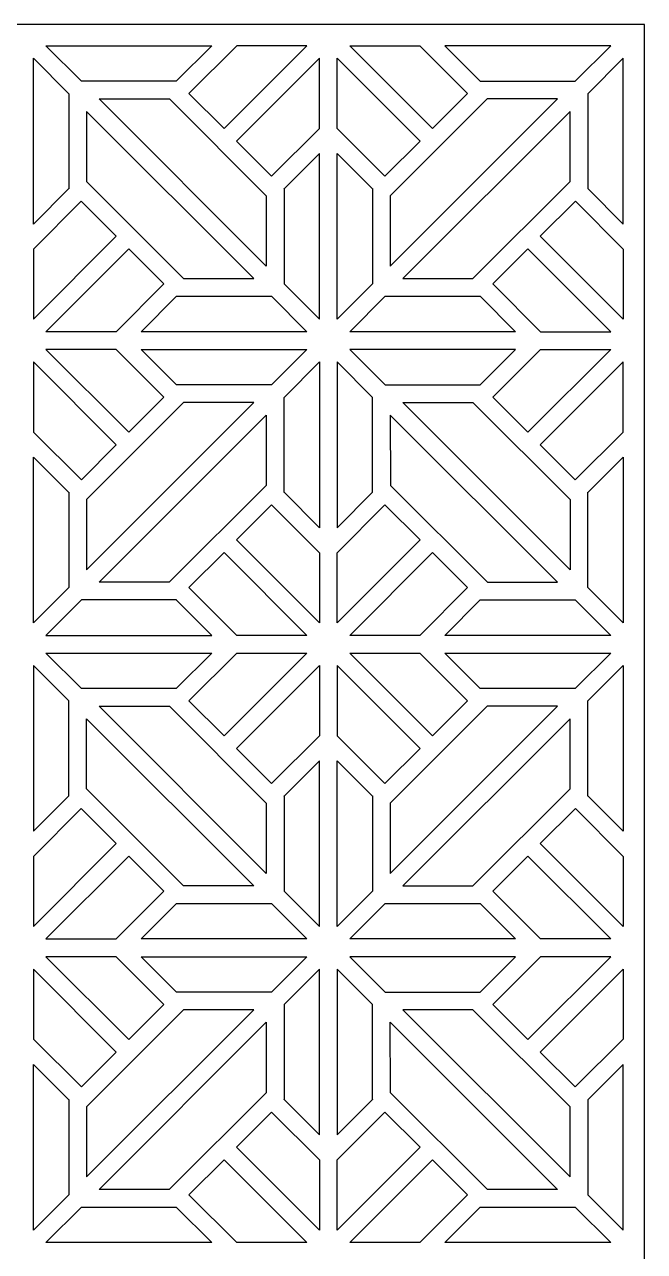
# Model space of a CAD drawing. Header units: centimetres. Extents: x -20.7 to -14.7, y -2.9 to 9.
# Drawn here: x -17.73 to -14.72, y 3.04 to 9 of the extents above; entities that cross this region are included whole.
import ezdxf

# ---------------------------------------------------------------- set-up
doc = ezdxf.new("R2010")
doc.units = ezdxf.units.CM
doc.header["$MEASUREMENT"] = 0
doc.layers.add('layer 1', color=7, linetype='Continuous')

msp = doc.modelspace()

# ---------------------------------------------------------------- linework, layer by layer
at = {"layer": 'layer 1', "color": 250, "lineweight": 30}
for points, knots in [([(-20.737, -2.92141), (-20.737, -2.92141), (-20.737, 9.00077), (-20.737, 9.00077), (-20.737, 9.00077), (-20.737, 9.00077), (-14.7157, 9.00077), (-14.7157, 9.00077), (-14.7157, 9.00077), (-14.7157, 9.00077), (-14.7157, -2.92141), (-14.7157, -2.92141), (-14.7157, -2.92141), (-14.7157, -2.92141), (-20.737, -2.92141), (-20.737, -2.92141)], [0, 0, 0, 0, 0.2, 0.2, 0.2, 0.2, 0.4, 0.4, 0.4, 0.4, 0.6, 0.6, 0.6, 0.6, 1, 1, 1, 1]), ([(-16.98874, 8.72604), (-16.98874, 8.72604), (-16.98822, 8.72551), (-16.98822, 8.72551), (-16.98822, 8.72551), (-16.98822, 8.72551), (-17.45048, 8.72551), (-17.45048, 8.72551), (-17.45048, 8.72551), (-17.45048, 8.72551), (-17.62252, 8.89754), (-17.62252, 8.89754), (-17.62252, 8.89754), (-17.62252, 8.89754), (-16.81723, 8.89754), (-16.81723, 8.89754), (-16.81723, 8.89754), (-16.81723, 8.89754), (-16.98927, 8.72551), (-16.98927, 8.72551)], [0, 0, 0, 0, 0.1666667, 0.1666667, 0.1666667, 0.1666667, 0.3333333, 0.3333333, 0.3333333, 0.3333333, 0.5, 0.5, 0.5, 0.5, 0.6666667, 0.6666667, 0.6666667, 0.6666667, 1, 1, 1, 1]), ([(-16.92792, 8.66521), (-16.92792, 8.66521), (-16.69559, 8.89754), (-16.69559, 8.89754), (-16.69559, 8.89754), (-16.69559, 8.89754), (-16.35497, 8.89754), (-16.35497, 8.89754), (-16.35497, 8.89754), (-16.35497, 8.89754), (-16.75761, 8.4949), (-16.75761, 8.4949), (-16.75761, 8.4949), (-16.75761, 8.4949), (-16.92792, 8.66521), (-16.92792, 8.66521)], [0, 0, 0, 0, 0.2, 0.2, 0.2, 0.2, 0.4, 0.4, 0.4, 0.4, 0.6, 0.6, 0.6, 0.6, 1, 1, 1, 1]), ([(-15.57435, 8.66521), (-15.57435, 8.66521), (-15.80669, 8.89754), (-15.80669, 8.89754), (-15.80669, 8.89754), (-15.80669, 8.89754), (-16.1473, 8.89754), (-16.1473, 8.89754), (-16.1473, 8.89754), (-16.1473, 8.89754), (-15.74466, 8.4949), (-15.74466, 8.4949), (-15.74466, 8.4949), (-15.74466, 8.4949), (-15.57435, 8.66521), (-15.57435, 8.66521)], [0, 0, 0, 0, 0.2, 0.2, 0.2, 0.2, 0.4, 0.4, 0.4, 0.4, 0.6, 0.6, 0.6, 0.6, 1, 1, 1, 1]), ([(-15.51353, 8.72604), (-15.51353, 8.72604), (-15.51405, 8.72551), (-15.51405, 8.72551), (-15.51405, 8.72551), (-15.51405, 8.72551), (-15.05179, 8.72551), (-15.05179, 8.72551), (-15.05179, 8.72551), (-15.05179, 8.72551), (-14.87975, 8.89754), (-14.87975, 8.89754), (-14.87975, 8.89754), (-14.87975, 8.89754), (-15.68504, 8.89754), (-15.68504, 8.89754), (-15.68504, 8.89754), (-15.68504, 8.89754), (-15.513, 8.72551), (-15.513, 8.72551)], [0, 0, 0, 0, 0.1666667, 0.1666667, 0.1666667, 0.1666667, 0.3333333, 0.3333333, 0.3333333, 0.3333333, 0.5, 0.5, 0.5, 0.5, 0.6666667, 0.6666667, 0.6666667, 0.6666667, 1, 1, 1, 1]), ([(-17.5113, 8.20347), (-17.5113, 8.20347), (-17.68334, 8.03143), (-17.68334, 8.03143), (-17.68334, 8.03143), (-17.68334, 8.03143), (-17.68334, 8.83672), (-17.68334, 8.83672), (-17.68334, 8.83672), (-17.68334, 8.83672), (-17.5113, 8.66468), (-17.5113, 8.66468), (-17.5113, 8.66468), (-17.5113, 8.66468), (-17.5113, 8.20242), (-17.5113, 8.20242)], [0, 0, 0, 0, 0.2, 0.2, 0.2, 0.2, 0.4, 0.4, 0.4, 0.4, 0.6, 0.6, 0.6, 0.6, 1, 1, 1, 1]), ([(-16.69678, 8.43408), (-16.69678, 8.43408), (-16.29414, 8.83672), (-16.29414, 8.83672), (-16.29414, 8.83672), (-16.29414, 8.83672), (-16.29414, 8.49611), (-16.29414, 8.49611), (-16.29414, 8.49611), (-16.29414, 8.49611), (-16.52648, 8.26377), (-16.52648, 8.26377), (-16.52648, 8.26377), (-16.52648, 8.26377), (-16.69678, 8.43408), (-16.69678, 8.43408)], [0, 0, 0, 0, 0.2, 0.2, 0.2, 0.2, 0.4, 0.4, 0.4, 0.4, 0.6, 0.6, 0.6, 0.6, 1, 1, 1, 1]), ([(-15.80548, 8.43408), (-15.80548, 8.43408), (-16.20812, 8.83672), (-16.20812, 8.83672), (-16.20812, 8.83672), (-16.20812, 8.83672), (-16.20812, 8.49611), (-16.20812, 8.49611), (-16.20812, 8.49611), (-16.20812, 8.49611), (-15.97579, 8.26377), (-15.97579, 8.26377), (-15.97579, 8.26377), (-15.97579, 8.26377), (-15.80548, 8.43408), (-15.80548, 8.43408)], [0, 0, 0, 0, 0.2, 0.2, 0.2, 0.2, 0.4, 0.4, 0.4, 0.4, 0.6, 0.6, 0.6, 0.6, 1, 1, 1, 1]), ([(-14.99097, 8.20347), (-14.99097, 8.20347), (-14.81893, 8.03143), (-14.81893, 8.03143), (-14.81893, 8.03143), (-14.81893, 8.03143), (-14.81893, 8.83672), (-14.81893, 8.83672), (-14.81893, 8.83672), (-14.81893, 8.83672), (-14.99097, 8.66468), (-14.99097, 8.66468), (-14.99097, 8.66468), (-14.99097, 8.66468), (-14.99097, 8.20242), (-14.99097, 8.20242)], [0, 0, 0, 0, 0.2, 0.2, 0.2, 0.2, 0.4, 0.4, 0.4, 0.4, 0.6, 0.6, 0.6, 0.6, 1, 1, 1, 1]), ([(-16.5522, 8.16784), (-16.5522, 8.16784), (-17.02215, 8.63907), (-17.02215, 8.63907), (-17.02215, 8.63907), (-17.02215, 8.63907), (-17.36446, 8.63949), (-17.36446, 8.63949), (-17.36446, 8.63949), (-17.36446, 8.63949), (-16.5522, 7.82723), (-16.5522, 7.82723), (-16.5522, 7.82723), (-16.5522, 7.82723), (-16.5522, 8.16784), (-16.5522, 8.16784)], [0, 0, 0, 0, 0.2, 0.2, 0.2, 0.2, 0.4, 0.4, 0.4, 0.4, 0.6, 0.6, 0.6, 0.6, 1, 1, 1, 1]), ([(-15.95007, 8.16784), (-15.95007, 8.16784), (-15.48012, 8.63907), (-15.48012, 8.63907), (-15.48012, 8.63907), (-15.48012, 8.63907), (-15.13781, 8.63949), (-15.13781, 8.63949), (-15.13781, 8.63949), (-15.13781, 8.63949), (-15.95007, 7.82723), (-15.95007, 7.82723), (-15.95007, 7.82723), (-15.95007, 7.82723), (-15.95007, 8.16784), (-15.95007, 8.16784)], [0, 0, 0, 0, 0.2, 0.2, 0.2, 0.2, 0.4, 0.4, 0.4, 0.4, 0.6, 0.6, 0.6, 0.6, 1, 1, 1, 1]), ([(-16.95364, 7.7664), (-16.95364, 7.7664), (-17.42529, 8.23805), (-17.42529, 8.23805), (-17.42529, 8.23805), (-17.42529, 8.23805), (-17.42529, 8.57866), (-17.42529, 8.57866), (-17.42529, 8.57866), (-17.42529, 8.57866), (-16.61302, 7.7664), (-16.61302, 7.7664), (-16.61302, 7.7664), (-16.61302, 7.7664), (-16.95364, 7.7664), (-16.95364, 7.7664)], [0, 0, 0, 0, 0.2, 0.2, 0.2, 0.2, 0.4, 0.4, 0.4, 0.4, 0.6, 0.6, 0.6, 0.6, 1, 1, 1, 1]), ([(-15.54863, 7.7664), (-15.54863, 7.7664), (-15.88925, 7.7664), (-15.88925, 7.7664), (-15.88925, 7.7664), (-15.88925, 7.7664), (-15.07699, 8.57866), (-15.07699, 8.57866), (-15.07699, 8.57866), (-15.07699, 8.57866), (-15.07699, 8.23805), (-15.07699, 8.23805), (-15.07699, 8.23805), (-15.07699, 8.23805), (-15.54863, 7.7664), (-15.54863, 7.7664)], [0, 0, 0, 0, 0.2, 0.2, 0.2, 0.2, 0.4, 0.4, 0.4, 0.4, 0.6, 0.6, 0.6, 0.6, 1, 1, 1, 1]), ([(-16.46565, 8.20295), (-16.46565, 8.20295), (-16.46618, 8.20347), (-16.46618, 8.20347), (-16.46618, 8.20347), (-16.46618, 8.20347), (-16.46618, 7.74121), (-16.46618, 7.74121), (-16.46618, 7.74121), (-16.46618, 7.74121), (-16.29414, 7.56917), (-16.29414, 7.56917), (-16.29414, 7.56917), (-16.29414, 7.56917), (-16.29414, 8.37446), (-16.29414, 8.37446), (-16.29414, 8.37446), (-16.29414, 8.37446), (-16.46618, 8.20242), (-16.46618, 8.20242)], [0, 0, 0, 0, 0.1666667, 0.1666667, 0.1666667, 0.1666667, 0.3333333, 0.3333333, 0.3333333, 0.3333333, 0.5, 0.5, 0.5, 0.5, 0.6666667, 0.6666667, 0.6666667, 0.6666667, 1, 1, 1, 1]), ([(-16.03661, 8.20295), (-16.03661, 8.20295), (-16.03609, 8.20347), (-16.03609, 8.20347), (-16.03609, 8.20347), (-16.03609, 8.20347), (-16.03609, 7.74121), (-16.03609, 7.74121), (-16.03609, 7.74121), (-16.03609, 7.74121), (-16.20812, 7.56917), (-16.20812, 7.56917), (-16.20812, 7.56917), (-16.20812, 7.56917), (-16.20812, 8.37446), (-16.20812, 8.37446), (-16.20812, 8.37446), (-16.20812, 8.37446), (-16.03609, 8.20242), (-16.03609, 8.20242)], [0, 0, 0, 0, 0.1666667, 0.1666667, 0.1666667, 0.1666667, 0.3333333, 0.3333333, 0.3333333, 0.3333333, 0.5, 0.5, 0.5, 0.5, 0.6666667, 0.6666667, 0.6666667, 0.6666667, 1, 1, 1, 1]), ([(-17.68334, 7.90979), (-17.68334, 7.90979), (-17.45101, 8.14212), (-17.45101, 8.14212), (-17.45101, 8.14212), (-17.45101, 8.14212), (-17.2807, 7.97181), (-17.2807, 7.97181), (-17.2807, 7.97181), (-17.2807, 7.97181), (-17.68334, 7.56917), (-17.68334, 7.56917), (-17.68334, 7.56917), (-17.68334, 7.56917), (-17.68334, 7.90979), (-17.68334, 7.90979)], [0, 0, 0, 0, 0.2, 0.2, 0.2, 0.2, 0.4, 0.4, 0.4, 0.4, 0.6, 0.6, 0.6, 0.6, 1, 1, 1, 1]), ([(-14.81893, 7.90979), (-14.81893, 7.90979), (-15.05126, 8.14212), (-15.05126, 8.14212), (-15.05126, 8.14212), (-15.05126, 8.14212), (-15.22157, 7.97181), (-15.22157, 7.97181), (-15.22157, 7.97181), (-15.22157, 7.97181), (-14.81893, 7.56917), (-14.81893, 7.56917), (-14.81893, 7.56917), (-14.81893, 7.56917), (-14.81893, 7.90979), (-14.81893, 7.90979)], [0, 0, 0, 0, 0.2, 0.2, 0.2, 0.2, 0.4, 0.4, 0.4, 0.4, 0.6, 0.6, 0.6, 0.6, 1, 1, 1, 1]), ([(-17.2819, 7.50835), (-17.2819, 7.50835), (-17.05019, 7.74131), (-17.05019, 7.74131), (-17.05019, 7.74131), (-17.05019, 7.74131), (-17.21987, 7.91099), (-17.21987, 7.91099), (-17.21987, 7.91099), (-17.21987, 7.91099), (-17.62252, 7.50835), (-17.62252, 7.50835), (-17.62252, 7.50835), (-17.62252, 7.50835), (-17.2819, 7.50835), (-17.2819, 7.50835)], [0, 0, 0, 0, 0.2, 0.2, 0.2, 0.2, 0.4, 0.4, 0.4, 0.4, 0.6, 0.6, 0.6, 0.6, 1, 1, 1, 1]), ([(-15.22036, 7.50835), (-15.22036, 7.50835), (-15.45208, 7.74131), (-15.45208, 7.74131), (-15.45208, 7.74131), (-15.45208, 7.74131), (-15.28239, 7.91099), (-15.28239, 7.91099), (-15.28239, 7.91099), (-15.28239, 7.91099), (-14.87975, 7.50835), (-14.87975, 7.50835), (-14.87975, 7.50835), (-14.87975, 7.50835), (-15.22036, 7.50835), (-15.22036, 7.50835)], [0, 0, 0, 0, 0.2, 0.2, 0.2, 0.2, 0.4, 0.4, 0.4, 0.4, 0.6, 0.6, 0.6, 0.6, 1, 1, 1, 1]), ([(-16.98874, 7.67986), (-16.98874, 7.67986), (-16.98927, 7.68038), (-16.98927, 7.68038), (-16.98927, 7.68038), (-16.98927, 7.68038), (-16.527, 7.68038), (-16.527, 7.68038), (-16.527, 7.68038), (-16.527, 7.68038), (-16.35497, 7.50835), (-16.35497, 7.50835), (-16.35497, 7.50835), (-16.35497, 7.50835), (-17.16025, 7.50835), (-17.16025, 7.50835), (-17.16025, 7.50835), (-17.16025, 7.50835), (-16.98822, 7.68038), (-16.98822, 7.68038)], [0, 0, 0, 0, 0.1666667, 0.1666667, 0.1666667, 0.1666667, 0.3333333, 0.3333333, 0.3333333, 0.3333333, 0.5, 0.5, 0.5, 0.5, 0.6666667, 0.6666667, 0.6666667, 0.6666667, 1, 1, 1, 1]), ([(-15.51405, 7.68038), (-15.51405, 7.68038), (-15.34202, 7.50835), (-15.34202, 7.50835), (-15.34202, 7.50835), (-15.34202, 7.50835), (-16.1473, 7.50835), (-16.1473, 7.50835), (-16.1473, 7.50835), (-16.1473, 7.50835), (-15.97526, 7.68038), (-15.97526, 7.68038), (-15.97526, 7.68038), (-15.97526, 7.68038), (-15.513, 7.68038), (-15.513, 7.68038), (-15.513, 7.68038), (-15.513, 7.68038), (-15.51353, 7.67986), (-15.51353, 7.67986)], [0, 0, 0, 0, 0.1666667, 0.1666667, 0.1666667, 0.1666667, 0.3333333, 0.3333333, 0.3333333, 0.3333333, 0.5, 0.5, 0.5, 0.5, 0.6666667, 0.6666667, 0.6666667, 0.6666667, 1, 1, 1, 1]), ([(-17.2819, 7.42233), (-17.2819, 7.42233), (-17.04957, 7.18999), (-17.04957, 7.18999), (-17.04957, 7.18999), (-17.04957, 7.18999), (-17.21987, 7.01969), (-17.21987, 7.01969), (-17.21987, 7.01969), (-17.21987, 7.01969), (-17.62252, 7.42233), (-17.62252, 7.42233), (-17.62252, 7.42233), (-17.62252, 7.42233), (-17.2819, 7.42233), (-17.2819, 7.42233)], [0, 0, 0, 0, 0.2, 0.2, 0.2, 0.2, 0.4, 0.4, 0.4, 0.4, 0.6, 0.6, 0.6, 0.6, 1, 1, 1, 1]), ([(-16.98822, 7.25029), (-16.98822, 7.25029), (-17.16025, 7.42233), (-17.16025, 7.42233), (-17.16025, 7.42233), (-17.16025, 7.42233), (-16.35497, 7.42233), (-16.35497, 7.42233), (-16.35497, 7.42233), (-16.35497, 7.42233), (-16.527, 7.25029), (-16.527, 7.25029), (-16.527, 7.25029), (-16.527, 7.25029), (-16.98927, 7.25029), (-16.98927, 7.25029)], [0, 0, 0, 0, 0.2, 0.2, 0.2, 0.2, 0.4, 0.4, 0.4, 0.4, 0.6, 0.6, 0.6, 0.6, 1, 1, 1, 1]), ([(-15.51405, 7.25029), (-15.51405, 7.25029), (-15.34202, 7.42233), (-15.34202, 7.42233), (-15.34202, 7.42233), (-15.34202, 7.42233), (-16.1473, 7.42233), (-16.1473, 7.42233), (-16.1473, 7.42233), (-16.1473, 7.42233), (-15.97526, 7.25029), (-15.97526, 7.25029), (-15.97526, 7.25029), (-15.97526, 7.25029), (-15.513, 7.25029), (-15.513, 7.25029)], [0, 0, 0, 0, 0.2, 0.2, 0.2, 0.2, 0.4, 0.4, 0.4, 0.4, 0.6, 0.6, 0.6, 0.6, 1, 1, 1, 1]), ([(-15.22036, 7.42233), (-15.22036, 7.42233), (-15.4527, 7.18999), (-15.4527, 7.18999), (-15.4527, 7.18999), (-15.4527, 7.18999), (-15.28239, 7.01969), (-15.28239, 7.01969), (-15.28239, 7.01969), (-15.28239, 7.01969), (-14.87975, 7.42233), (-14.87975, 7.42233), (-14.87975, 7.42233), (-14.87975, 7.42233), (-15.22036, 7.42233), (-15.22036, 7.42233)], [0, 0, 0, 0, 0.2, 0.2, 0.2, 0.2, 0.4, 0.4, 0.4, 0.4, 0.6, 0.6, 0.6, 0.6, 1, 1, 1, 1]), ([(-17.68334, 7.36151), (-17.68334, 7.36151), (-17.2807, 6.95886), (-17.2807, 6.95886), (-17.2807, 6.95886), (-17.2807, 6.95886), (-17.45038, 6.78918), (-17.45038, 6.78918), (-17.45038, 6.78918), (-17.45038, 6.78918), (-17.68334, 7.02089), (-17.68334, 7.02089), (-17.68334, 7.02089), (-17.68334, 7.02089), (-17.68334, 7.36151), (-17.68334, 7.36151)], [0, 0, 0, 0, 0.2, 0.2, 0.2, 0.2, 0.4, 0.4, 0.4, 0.4, 0.6, 0.6, 0.6, 0.6, 1, 1, 1, 1]), ([(-16.46565, 6.72773), (-16.46565, 6.72773), (-16.46618, 6.7272), (-16.46618, 6.7272), (-16.46618, 6.7272), (-16.46618, 6.7272), (-16.46618, 7.18947), (-16.46618, 7.18947), (-16.46618, 7.18947), (-16.46618, 7.18947), (-16.29414, 7.36151), (-16.29414, 7.36151), (-16.29414, 7.36151), (-16.29414, 7.36151), (-16.29414, 6.55622), (-16.29414, 6.55622), (-16.29414, 6.55622), (-16.29414, 6.55622), (-16.46618, 6.72825), (-16.46618, 6.72825)], [0, 0, 0, 0, 0.1666667, 0.1666667, 0.1666667, 0.1666667, 0.3333333, 0.3333333, 0.3333333, 0.3333333, 0.5, 0.5, 0.5, 0.5, 0.6666667, 0.6666667, 0.6666667, 0.6666667, 1, 1, 1, 1]), ([(-16.03661, 6.72773), (-16.03661, 6.72773), (-16.03609, 6.7272), (-16.03609, 6.7272), (-16.03609, 6.7272), (-16.03609, 6.7272), (-16.03609, 7.18947), (-16.03609, 7.18947), (-16.03609, 7.18947), (-16.03609, 7.18947), (-16.20812, 7.36151), (-16.20812, 7.36151), (-16.20812, 7.36151), (-16.20812, 7.36151), (-16.20812, 6.55622), (-16.20812, 6.55622), (-16.20812, 6.55622), (-16.20812, 6.55622), (-16.03609, 6.72825), (-16.03609, 6.72825)], [0, 0, 0, 0, 0.1666667, 0.1666667, 0.1666667, 0.1666667, 0.3333333, 0.3333333, 0.3333333, 0.3333333, 0.5, 0.5, 0.5, 0.5, 0.6666667, 0.6666667, 0.6666667, 0.6666667, 1, 1, 1, 1]), ([(-14.81893, 7.02089), (-14.81893, 7.02089), (-15.05189, 6.78918), (-15.05189, 6.78918), (-15.05189, 6.78918), (-15.05189, 6.78918), (-15.22157, 6.95886), (-15.22157, 6.95886), (-15.22157, 6.95886), (-15.22157, 6.95886), (-14.81893, 7.36151), (-14.81893, 7.36151), (-14.81893, 7.36151), (-14.81893, 7.36151), (-14.81893, 7.02089), (-14.81893, 7.02089)], [0, 0, 0, 0, 0.2, 0.2, 0.2, 0.2, 0.4, 0.4, 0.4, 0.4, 0.6, 0.6, 0.6, 0.6, 1, 1, 1, 1]), ([(-17.42529, 6.69263), (-17.42529, 6.69263), (-16.95364, 7.16427), (-16.95364, 7.16427), (-16.95364, 7.16427), (-16.95364, 7.16427), (-16.61302, 7.16427), (-16.61302, 7.16427), (-16.61302, 7.16427), (-16.61302, 7.16427), (-17.42529, 6.35201), (-17.42529, 6.35201), (-17.42529, 6.35201), (-17.42529, 6.35201), (-17.42529, 6.69263), (-17.42529, 6.69263)], [0, 0, 0, 0, 0.2, 0.2, 0.2, 0.2, 0.4, 0.4, 0.4, 0.4, 0.6, 0.6, 0.6, 0.6, 1, 1, 1, 1]), ([(-15.07699, 6.69263), (-15.07699, 6.69263), (-15.54863, 7.16427), (-15.54863, 7.16427), (-15.54863, 7.16427), (-15.54863, 7.16427), (-15.88925, 7.16427), (-15.88925, 7.16427), (-15.88925, 7.16427), (-15.88925, 7.16427), (-15.07699, 6.35201), (-15.07699, 6.35201), (-15.07699, 6.35201), (-15.07699, 6.35201), (-15.07699, 6.69263), (-15.07699, 6.69263)], [0, 0, 0, 0, 0.2, 0.2, 0.2, 0.2, 0.4, 0.4, 0.4, 0.4, 0.6, 0.6, 0.6, 0.6, 1, 1, 1, 1]), ([(-17.02385, 6.29119), (-17.02385, 6.29119), (-16.55263, 6.76113), (-16.55263, 6.76113), (-16.55263, 6.76113), (-16.55263, 6.76113), (-16.5522, 7.10345), (-16.5522, 7.10345), (-16.5522, 7.10345), (-16.5522, 7.10345), (-17.36446, 6.29119), (-17.36446, 6.29119), (-17.36446, 6.29119), (-17.36446, 6.29119), (-17.02385, 6.29119), (-17.02385, 6.29119)], [0, 0, 0, 0, 0.2, 0.2, 0.2, 0.2, 0.4, 0.4, 0.4, 0.4, 0.6, 0.6, 0.6, 0.6, 1, 1, 1, 1]), ([(-15.47842, 6.29119), (-15.47842, 6.29119), (-15.94965, 6.76113), (-15.94965, 6.76113), (-15.94965, 6.76113), (-15.94965, 6.76113), (-15.95007, 7.10345), (-15.95007, 7.10345), (-15.95007, 7.10345), (-15.95007, 7.10345), (-15.13781, 6.29119), (-15.13781, 6.29119), (-15.13781, 6.29119), (-15.13781, 6.29119), (-15.47842, 6.29119), (-15.47842, 6.29119)], [0, 0, 0, 0, 0.2, 0.2, 0.2, 0.2, 0.4, 0.4, 0.4, 0.4, 0.6, 0.6, 0.6, 0.6, 1, 1, 1, 1]), ([(-17.51183, 6.72773), (-17.51183, 6.72773), (-17.51131, 6.72825), (-17.51131, 6.72825), (-17.51131, 6.72825), (-17.51131, 6.72825), (-17.51131, 6.26599), (-17.51131, 6.26599), (-17.51131, 6.26599), (-17.51131, 6.26599), (-17.68334, 6.09395), (-17.68334, 6.09395), (-17.68334, 6.09395), (-17.68334, 6.09395), (-17.68334, 6.89924), (-17.68334, 6.89924), (-17.68334, 6.89924), (-17.68334, 6.89924), (-17.51131, 6.7272), (-17.51131, 6.7272)], [0, 0, 0, 0, 0.1666667, 0.1666667, 0.1666667, 0.1666667, 0.3333333, 0.3333333, 0.3333333, 0.3333333, 0.5, 0.5, 0.5, 0.5, 0.6666667, 0.6666667, 0.6666667, 0.6666667, 1, 1, 1, 1]), ([(-14.99097, 6.7272), (-14.99097, 6.7272), (-14.81893, 6.89924), (-14.81893, 6.89924), (-14.81893, 6.89924), (-14.81893, 6.89924), (-14.81893, 6.09395), (-14.81893, 6.09395), (-14.81893, 6.09395), (-14.81893, 6.09395), (-14.99097, 6.26599), (-14.99097, 6.26599), (-14.99097, 6.26599), (-14.99097, 6.26599), (-14.99097, 6.72825), (-14.99097, 6.72825), (-14.99097, 6.72825), (-14.99097, 6.72825), (-14.99044, 6.72773), (-14.99044, 6.72773)], [0, 0, 0, 0, 0.1666667, 0.1666667, 0.1666667, 0.1666667, 0.3333333, 0.3333333, 0.3333333, 0.3333333, 0.5, 0.5, 0.5, 0.5, 0.6666667, 0.6666667, 0.6666667, 0.6666667, 1, 1, 1, 1]), ([(-16.69678, 6.49659), (-16.69678, 6.49659), (-16.29414, 6.09395), (-16.29414, 6.09395), (-16.29414, 6.09395), (-16.29414, 6.09395), (-16.29414, 6.43457), (-16.29414, 6.43457), (-16.29414, 6.43457), (-16.29414, 6.43457), (-16.52648, 6.6669), (-16.52648, 6.6669), (-16.52648, 6.6669), (-16.52648, 6.6669), (-16.69678, 6.49659), (-16.69678, 6.49659)], [0, 0, 0, 0, 0.2, 0.2, 0.2, 0.2, 0.4, 0.4, 0.4, 0.4, 0.6, 0.6, 0.6, 0.6, 1, 1, 1, 1]), ([(-15.97579, 6.6669), (-15.97579, 6.6669), (-16.20812, 6.43457), (-16.20812, 6.43457), (-16.20812, 6.43457), (-16.20812, 6.43457), (-16.20812, 6.09395), (-16.20812, 6.09395), (-16.20812, 6.09395), (-16.20812, 6.09395), (-15.80548, 6.49659), (-15.80548, 6.49659), (-15.80548, 6.49659), (-15.80548, 6.49659), (-15.97579, 6.6669), (-15.97579, 6.6669)], [0, 0, 0, 0, 0.2, 0.2, 0.2, 0.2, 0.4, 0.4, 0.4, 0.4, 0.6, 0.6, 0.6, 0.6, 1, 1, 1, 1]), ([(-16.92792, 6.26546), (-16.92792, 6.26546), (-16.69559, 6.03313), (-16.69559, 6.03313), (-16.69559, 6.03313), (-16.69559, 6.03313), (-16.35497, 6.03313), (-16.35497, 6.03313), (-16.35497, 6.03313), (-16.35497, 6.03313), (-16.75761, 6.43577), (-16.75761, 6.43577), (-16.75761, 6.43577), (-16.75761, 6.43577), (-16.92792, 6.26546), (-16.92792, 6.26546)], [0, 0, 0, 0, 0.2, 0.2, 0.2, 0.2, 0.4, 0.4, 0.4, 0.4, 0.6, 0.6, 0.6, 0.6, 1, 1, 1, 1]), ([(-15.74466, 6.43577), (-15.74466, 6.43577), (-16.1473, 6.03313), (-16.1473, 6.03313), (-16.1473, 6.03313), (-16.1473, 6.03313), (-15.80669, 6.03313), (-15.80669, 6.03313), (-15.80669, 6.03313), (-15.80669, 6.03313), (-15.57435, 6.26546), (-15.57435, 6.26546), (-15.57435, 6.26546), (-15.57435, 6.26546), (-15.74466, 6.43577), (-15.74466, 6.43577)], [0, 0, 0, 0, 0.2, 0.2, 0.2, 0.2, 0.4, 0.4, 0.4, 0.4, 0.6, 0.6, 0.6, 0.6, 1, 1, 1, 1]), ([(-16.98874, 6.20464), (-16.98874, 6.20464), (-16.98822, 6.20517), (-16.98822, 6.20517), (-16.98822, 6.20517), (-16.98822, 6.20517), (-17.45048, 6.20517), (-17.45048, 6.20517), (-17.45048, 6.20517), (-17.45048, 6.20517), (-17.62252, 6.03313), (-17.62252, 6.03313), (-17.62252, 6.03313), (-17.62252, 6.03313), (-16.81723, 6.03313), (-16.81723, 6.03313), (-16.81723, 6.03313), (-16.81723, 6.03313), (-16.98927, 6.20517), (-16.98927, 6.20517)], [0, 0, 0, 0, 0.1666667, 0.1666667, 0.1666667, 0.1666667, 0.3333333, 0.3333333, 0.3333333, 0.3333333, 0.5, 0.5, 0.5, 0.5, 0.6666667, 0.6666667, 0.6666667, 0.6666667, 1, 1, 1, 1]), ([(-15.51353, 6.20464), (-15.51353, 6.20464), (-15.51405, 6.20517), (-15.51405, 6.20517), (-15.51405, 6.20517), (-15.51405, 6.20517), (-15.05179, 6.20517), (-15.05179, 6.20517), (-15.05179, 6.20517), (-15.05179, 6.20517), (-14.87975, 6.03313), (-14.87975, 6.03313), (-14.87975, 6.03313), (-14.87975, 6.03313), (-15.68504, 6.03313), (-15.68504, 6.03313), (-15.68504, 6.03313), (-15.68504, 6.03313), (-15.513, 6.20517), (-15.513, 6.20517)], [0, 0, 0, 0, 0.1666667, 0.1666667, 0.1666667, 0.1666667, 0.3333333, 0.3333333, 0.3333333, 0.3333333, 0.5, 0.5, 0.5, 0.5, 0.6666667, 0.6666667, 0.6666667, 0.6666667, 1, 1, 1, 1]), ([(-16.98874, 5.7756), (-16.98874, 5.7756), (-16.98822, 5.77507), (-16.98822, 5.77507), (-16.98822, 5.77507), (-16.98822, 5.77507), (-17.45048, 5.77507), (-17.45048, 5.77507), (-17.45048, 5.77507), (-17.45048, 5.77507), (-17.62252, 5.94711), (-17.62252, 5.94711), (-17.62252, 5.94711), (-17.62252, 5.94711), (-16.81723, 5.94711), (-16.81723, 5.94711), (-16.81723, 5.94711), (-16.81723, 5.94711), (-16.98927, 5.77507), (-16.98927, 5.77507)], [0, 0, 0, 0, 0.1666667, 0.1666667, 0.1666667, 0.1666667, 0.3333333, 0.3333333, 0.3333333, 0.3333333, 0.5, 0.5, 0.5, 0.5, 0.6666667, 0.6666667, 0.6666667, 0.6666667, 1, 1, 1, 1]), ([(-16.75761, 5.54447), (-16.75761, 5.54447), (-16.35497, 5.94711), (-16.35497, 5.94711), (-16.35497, 5.94711), (-16.35497, 5.94711), (-16.69559, 5.94711), (-16.69559, 5.94711), (-16.69559, 5.94711), (-16.69559, 5.94711), (-16.92792, 5.71478), (-16.92792, 5.71478), (-16.92792, 5.71478), (-16.92792, 5.71478), (-16.75761, 5.54447), (-16.75761, 5.54447)], [0, 0, 0, 0, 0.2, 0.2, 0.2, 0.2, 0.4, 0.4, 0.4, 0.4, 0.6, 0.6, 0.6, 0.6, 1, 1, 1, 1]), ([(-15.57435, 5.71478), (-15.57435, 5.71478), (-15.80669, 5.94711), (-15.80669, 5.94711), (-15.80669, 5.94711), (-15.80669, 5.94711), (-16.1473, 5.94711), (-16.1473, 5.94711), (-16.1473, 5.94711), (-16.1473, 5.94711), (-15.74466, 5.54447), (-15.74466, 5.54447), (-15.74466, 5.54447), (-15.74466, 5.54447), (-15.57435, 5.71478), (-15.57435, 5.71478)], [0, 0, 0, 0, 0.2, 0.2, 0.2, 0.2, 0.4, 0.4, 0.4, 0.4, 0.6, 0.6, 0.6, 0.6, 1, 1, 1, 1]), ([(-15.513, 5.77507), (-15.513, 5.77507), (-15.68504, 5.94711), (-15.68504, 5.94711), (-15.68504, 5.94711), (-15.68504, 5.94711), (-14.87975, 5.94711), (-14.87975, 5.94711), (-14.87975, 5.94711), (-14.87975, 5.94711), (-15.05179, 5.77507), (-15.05179, 5.77507), (-15.05179, 5.77507), (-15.05179, 5.77507), (-15.51405, 5.77507), (-15.51405, 5.77507), (-15.51405, 5.77507), (-15.51405, 5.77507), (-15.51353, 5.7756), (-15.51353, 5.7756)], [0, 0, 0, 0, 0.1666667, 0.1666667, 0.1666667, 0.1666667, 0.3333333, 0.3333333, 0.3333333, 0.3333333, 0.5, 0.5, 0.5, 0.5, 0.6666667, 0.6666667, 0.6666667, 0.6666667, 1, 1, 1, 1]), ([(-17.5113, 5.25199), (-17.5113, 5.25199), (-17.5113, 5.71425), (-17.5113, 5.71425), (-17.5113, 5.71425), (-17.5113, 5.71425), (-17.68334, 5.88629), (-17.68334, 5.88629), (-17.68334, 5.88629), (-17.68334, 5.88629), (-17.68334, 5.081), (-17.68334, 5.081), (-17.68334, 5.081), (-17.68334, 5.081), (-17.5113, 5.25303), (-17.5113, 5.25303)], [0, 0, 0, 0, 0.2, 0.2, 0.2, 0.2, 0.4, 0.4, 0.4, 0.4, 0.6, 0.6, 0.6, 0.6, 1, 1, 1, 1]), ([(-16.52648, 5.31333), (-16.52648, 5.31333), (-16.29414, 5.54567), (-16.29414, 5.54567), (-16.29414, 5.54567), (-16.29414, 5.54567), (-16.29414, 5.88629), (-16.29414, 5.88629), (-16.29414, 5.88629), (-16.29414, 5.88629), (-16.69678, 5.48364), (-16.69678, 5.48364), (-16.69678, 5.48364), (-16.69678, 5.48364), (-16.52648, 5.31333), (-16.52648, 5.31333)], [0, 0, 0, 0, 0.2, 0.2, 0.2, 0.2, 0.4, 0.4, 0.4, 0.4, 0.6, 0.6, 0.6, 0.6, 1, 1, 1, 1]), ([(-15.97579, 5.31333), (-15.97579, 5.31333), (-16.20812, 5.54567), (-16.20812, 5.54567), (-16.20812, 5.54567), (-16.20812, 5.54567), (-16.20812, 5.88629), (-16.20812, 5.88629), (-16.20812, 5.88629), (-16.20812, 5.88629), (-15.80548, 5.48364), (-15.80548, 5.48364), (-15.80548, 5.48364), (-15.80548, 5.48364), (-15.97579, 5.31333), (-15.97579, 5.31333)], [0, 0, 0, 0, 0.2, 0.2, 0.2, 0.2, 0.4, 0.4, 0.4, 0.4, 0.6, 0.6, 0.6, 0.6, 1, 1, 1, 1]), ([(-14.99097, 5.25199), (-14.99097, 5.25199), (-14.99097, 5.71425), (-14.99097, 5.71425), (-14.99097, 5.71425), (-14.99097, 5.71425), (-14.81893, 5.88629), (-14.81893, 5.88629), (-14.81893, 5.88629), (-14.81893, 5.88629), (-14.81893, 5.081), (-14.81893, 5.081), (-14.81893, 5.081), (-14.81893, 5.081), (-14.99097, 5.25303), (-14.99097, 5.25303)], [0, 0, 0, 0, 0.2, 0.2, 0.2, 0.2, 0.4, 0.4, 0.4, 0.4, 0.6, 0.6, 0.6, 0.6, 1, 1, 1, 1]), ([(-17.02215, 5.68863), (-17.02215, 5.68863), (-17.36446, 5.68905), (-17.36446, 5.68905), (-17.36446, 5.68905), (-17.36446, 5.68905), (-16.5522, 4.87679), (-16.5522, 4.87679), (-16.5522, 4.87679), (-16.5522, 4.87679), (-16.5522, 5.21741), (-16.5522, 5.21741), (-16.5522, 5.21741), (-16.5522, 5.21741), (-17.02215, 5.68863), (-17.02215, 5.68863)], [0, 0, 0, 0, 0.2, 0.2, 0.2, 0.2, 0.4, 0.4, 0.4, 0.4, 0.6, 0.6, 0.6, 0.6, 1, 1, 1, 1]), ([(-15.95007, 5.21741), (-15.95007, 5.21741), (-15.48012, 5.68863), (-15.48012, 5.68863), (-15.48012, 5.68863), (-15.48012, 5.68863), (-15.13781, 5.68905), (-15.13781, 5.68905), (-15.13781, 5.68905), (-15.13781, 5.68905), (-15.95007, 4.87679), (-15.95007, 4.87679), (-15.95007, 4.87679), (-15.95007, 4.87679), (-15.95007, 5.21741), (-15.95007, 5.21741)], [0, 0, 0, 0, 0.2, 0.2, 0.2, 0.2, 0.4, 0.4, 0.4, 0.4, 0.6, 0.6, 0.6, 0.6, 1, 1, 1, 1]), ([(-17.42529, 5.62823), (-17.42529, 5.62823), (-17.42529, 5.28761), (-17.42529, 5.28761), (-17.42529, 5.28761), (-17.42529, 5.28761), (-16.95364, 4.81596), (-16.95364, 4.81596), (-16.95364, 4.81596), (-16.95364, 4.81596), (-16.61302, 4.81596), (-16.61302, 4.81596), (-16.61302, 4.81596), (-16.61302, 4.81596), (-17.42529, 5.62823), (-17.42529, 5.62823)], [0, 0, 0, 0, 0.2, 0.2, 0.2, 0.2, 0.4, 0.4, 0.4, 0.4, 0.6, 0.6, 0.6, 0.6, 1, 1, 1, 1]), ([(-15.88925, 4.81596), (-15.88925, 4.81596), (-15.07699, 5.62823), (-15.07699, 5.62823), (-15.07699, 5.62823), (-15.07699, 5.62823), (-15.07699, 5.28761), (-15.07699, 5.28761), (-15.07699, 5.28761), (-15.07699, 5.28761), (-15.54863, 4.81596), (-15.54863, 4.81596), (-15.54863, 4.81596), (-15.54863, 4.81596), (-15.88925, 4.81596), (-15.88925, 4.81596)], [0, 0, 0, 0, 0.2, 0.2, 0.2, 0.2, 0.4, 0.4, 0.4, 0.4, 0.6, 0.6, 0.6, 0.6, 1, 1, 1, 1]), ([(-16.46565, 5.25251), (-16.46565, 5.25251), (-16.46618, 5.25303), (-16.46618, 5.25303), (-16.46618, 5.25303), (-16.46618, 5.25303), (-16.46618, 4.79078), (-16.46618, 4.79078), (-16.46618, 4.79078), (-16.46618, 4.79078), (-16.29414, 4.61874), (-16.29414, 4.61874), (-16.29414, 4.61874), (-16.29414, 4.61874), (-16.29414, 5.42402), (-16.29414, 5.42402), (-16.29414, 5.42402), (-16.29414, 5.42402), (-16.46618, 5.25199), (-16.46618, 5.25199)], [0, 0, 0, 0, 0.1666667, 0.1666667, 0.1666667, 0.1666667, 0.3333333, 0.3333333, 0.3333333, 0.3333333, 0.5, 0.5, 0.5, 0.5, 0.6666667, 0.6666667, 0.6666667, 0.6666667, 1, 1, 1, 1]), ([(-16.03661, 5.25251), (-16.03661, 5.25251), (-16.03609, 5.25303), (-16.03609, 5.25303), (-16.03609, 5.25303), (-16.03609, 5.25303), (-16.03609, 4.79078), (-16.03609, 4.79078), (-16.03609, 4.79078), (-16.03609, 4.79078), (-16.20812, 4.61874), (-16.20812, 4.61874), (-16.20812, 4.61874), (-16.20812, 4.61874), (-16.20812, 5.42402), (-16.20812, 5.42402), (-16.20812, 5.42402), (-16.20812, 5.42402), (-16.03609, 5.25199), (-16.03609, 5.25199)], [0, 0, 0, 0, 0.1666667, 0.1666667, 0.1666667, 0.1666667, 0.3333333, 0.3333333, 0.3333333, 0.3333333, 0.5, 0.5, 0.5, 0.5, 0.6666667, 0.6666667, 0.6666667, 0.6666667, 1, 1, 1, 1]), ([(-17.68334, 4.95935), (-17.68334, 4.95935), (-17.45101, 5.19168), (-17.45101, 5.19168), (-17.45101, 5.19168), (-17.45101, 5.19168), (-17.2807, 5.02138), (-17.2807, 5.02138), (-17.2807, 5.02138), (-17.2807, 5.02138), (-17.68334, 4.61874), (-17.68334, 4.61874), (-17.68334, 4.61874), (-17.68334, 4.61874), (-17.68334, 4.95935), (-17.68334, 4.95935)], [0, 0, 0, 0, 0.2, 0.2, 0.2, 0.2, 0.4, 0.4, 0.4, 0.4, 0.6, 0.6, 0.6, 0.6, 1, 1, 1, 1]), ([(-14.81893, 4.95935), (-14.81893, 4.95935), (-15.05126, 5.19168), (-15.05126, 5.19168), (-15.05126, 5.19168), (-15.05126, 5.19168), (-15.22157, 5.02138), (-15.22157, 5.02138), (-15.22157, 5.02138), (-15.22157, 5.02138), (-14.81893, 4.61874), (-14.81893, 4.61874), (-14.81893, 4.61874), (-14.81893, 4.61874), (-14.81893, 4.95935), (-14.81893, 4.95935)], [0, 0, 0, 0, 0.2, 0.2, 0.2, 0.2, 0.4, 0.4, 0.4, 0.4, 0.6, 0.6, 0.6, 0.6, 1, 1, 1, 1]), ([(-17.62252, 4.55791), (-17.62252, 4.55791), (-17.21987, 4.96055), (-17.21987, 4.96055), (-17.21987, 4.96055), (-17.21987, 4.96055), (-17.05019, 4.79087), (-17.05019, 4.79087), (-17.05019, 4.79087), (-17.05019, 4.79087), (-17.2819, 4.55791), (-17.2819, 4.55791), (-17.2819, 4.55791), (-17.2819, 4.55791), (-17.62252, 4.55791), (-17.62252, 4.55791)], [0, 0, 0, 0, 0.2, 0.2, 0.2, 0.2, 0.4, 0.4, 0.4, 0.4, 0.6, 0.6, 0.6, 0.6, 1, 1, 1, 1]), ([(-14.87975, 4.55791), (-14.87975, 4.55791), (-15.28239, 4.96055), (-15.28239, 4.96055), (-15.28239, 4.96055), (-15.28239, 4.96055), (-15.45208, 4.79087), (-15.45208, 4.79087), (-15.45208, 4.79087), (-15.45208, 4.79087), (-15.22036, 4.55791), (-15.22036, 4.55791), (-15.22036, 4.55791), (-15.22036, 4.55791), (-14.87975, 4.55791), (-14.87975, 4.55791)], [0, 0, 0, 0, 0.2, 0.2, 0.2, 0.2, 0.4, 0.4, 0.4, 0.4, 0.6, 0.6, 0.6, 0.6, 1, 1, 1, 1]), ([(-16.98874, 4.72942), (-16.98874, 4.72942), (-16.98927, 4.72995), (-16.98927, 4.72995), (-16.98927, 4.72995), (-16.98927, 4.72995), (-16.527, 4.72995), (-16.527, 4.72995), (-16.527, 4.72995), (-16.527, 4.72995), (-16.35497, 4.55791), (-16.35497, 4.55791), (-16.35497, 4.55791), (-16.35497, 4.55791), (-17.16025, 4.55791), (-17.16025, 4.55791), (-17.16025, 4.55791), (-17.16025, 4.55791), (-16.98822, 4.72995), (-16.98822, 4.72995)], [0, 0, 0, 0, 0.1666667, 0.1666667, 0.1666667, 0.1666667, 0.3333333, 0.3333333, 0.3333333, 0.3333333, 0.5, 0.5, 0.5, 0.5, 0.6666667, 0.6666667, 0.6666667, 0.6666667, 1, 1, 1, 1]), ([(-15.51405, 4.72995), (-15.51405, 4.72995), (-15.34202, 4.55791), (-15.34202, 4.55791), (-15.34202, 4.55791), (-15.34202, 4.55791), (-16.1473, 4.55791), (-16.1473, 4.55791), (-16.1473, 4.55791), (-16.1473, 4.55791), (-15.97526, 4.72995), (-15.97526, 4.72995), (-15.97526, 4.72995), (-15.97526, 4.72995), (-15.513, 4.72995), (-15.513, 4.72995), (-15.513, 4.72995), (-15.513, 4.72995), (-15.51353, 4.72942), (-15.51353, 4.72942)], [0, 0, 0, 0, 0.1666667, 0.1666667, 0.1666667, 0.1666667, 0.3333333, 0.3333333, 0.3333333, 0.3333333, 0.5, 0.5, 0.5, 0.5, 0.6666667, 0.6666667, 0.6666667, 0.6666667, 1, 1, 1, 1]), ([(-17.2819, 4.47189), (-17.2819, 4.47189), (-17.04957, 4.23956), (-17.04957, 4.23956), (-17.04957, 4.23956), (-17.04957, 4.23956), (-17.21987, 4.06925), (-17.21987, 4.06925), (-17.21987, 4.06925), (-17.21987, 4.06925), (-17.62252, 4.47189), (-17.62252, 4.47189), (-17.62252, 4.47189), (-17.62252, 4.47189), (-17.2819, 4.47189), (-17.2819, 4.47189)], [0, 0, 0, 0, 0.2, 0.2, 0.2, 0.2, 0.4, 0.4, 0.4, 0.4, 0.6, 0.6, 0.6, 0.6, 1, 1, 1, 1]), ([(-16.98822, 4.29985), (-16.98822, 4.29985), (-17.16025, 4.47189), (-17.16025, 4.47189), (-17.16025, 4.47189), (-17.16025, 4.47189), (-16.35497, 4.47189), (-16.35497, 4.47189), (-16.35497, 4.47189), (-16.35497, 4.47189), (-16.527, 4.29985), (-16.527, 4.29985), (-16.527, 4.29985), (-16.527, 4.29985), (-16.98927, 4.29985), (-16.98927, 4.29985)], [0, 0, 0, 0, 0.2, 0.2, 0.2, 0.2, 0.4, 0.4, 0.4, 0.4, 0.6, 0.6, 0.6, 0.6, 1, 1, 1, 1]), ([(-15.51405, 4.29985), (-15.51405, 4.29985), (-15.34202, 4.47189), (-15.34202, 4.47189), (-15.34202, 4.47189), (-15.34202, 4.47189), (-16.1473, 4.47189), (-16.1473, 4.47189), (-16.1473, 4.47189), (-16.1473, 4.47189), (-15.97526, 4.29985), (-15.97526, 4.29985), (-15.97526, 4.29985), (-15.97526, 4.29985), (-15.513, 4.29985), (-15.513, 4.29985)], [0, 0, 0, 0, 0.2, 0.2, 0.2, 0.2, 0.4, 0.4, 0.4, 0.4, 0.6, 0.6, 0.6, 0.6, 1, 1, 1, 1]), ([(-14.87975, 4.47189), (-14.87975, 4.47189), (-15.28239, 4.06925), (-15.28239, 4.06925), (-15.28239, 4.06925), (-15.28239, 4.06925), (-15.4527, 4.23956), (-15.4527, 4.23956), (-15.4527, 4.23956), (-15.4527, 4.23956), (-15.22036, 4.47189), (-15.22036, 4.47189), (-15.22036, 4.47189), (-15.22036, 4.47189), (-14.87975, 4.47189), (-14.87975, 4.47189)], [0, 0, 0, 0, 0.2, 0.2, 0.2, 0.2, 0.4, 0.4, 0.4, 0.4, 0.6, 0.6, 0.6, 0.6, 1, 1, 1, 1]), ([(-17.68334, 4.07045), (-17.68334, 4.07045), (-17.68334, 4.41106), (-17.68334, 4.41106), (-17.68334, 4.41106), (-17.68334, 4.41106), (-17.2807, 4.00842), (-17.2807, 4.00842), (-17.2807, 4.00842), (-17.2807, 4.00842), (-17.45038, 3.83874), (-17.45038, 3.83874), (-17.45038, 3.83874), (-17.45038, 3.83874), (-17.68334, 4.07045), (-17.68334, 4.07045)], [0, 0, 0, 0, 0.2, 0.2, 0.2, 0.2, 0.4, 0.4, 0.4, 0.4, 0.6, 0.6, 0.6, 0.6, 1, 1, 1, 1]), ([(-16.46618, 3.77782), (-16.46618, 3.77782), (-16.29414, 3.60578), (-16.29414, 3.60578), (-16.29414, 3.60578), (-16.29414, 3.60578), (-16.29414, 4.41106), (-16.29414, 4.41106), (-16.29414, 4.41106), (-16.29414, 4.41106), (-16.46618, 4.23903), (-16.46618, 4.23903), (-16.46618, 4.23903), (-16.46618, 4.23903), (-16.46618, 3.77676), (-16.46618, 3.77676), (-16.46618, 3.77676), (-16.46618, 3.77676), (-16.46565, 3.77729), (-16.46565, 3.77729)], [0, 0, 0, 0, 0.1666667, 0.1666667, 0.1666667, 0.1666667, 0.3333333, 0.3333333, 0.3333333, 0.3333333, 0.5, 0.5, 0.5, 0.5, 0.6666667, 0.6666667, 0.6666667, 0.6666667, 1, 1, 1, 1]), ([(-16.03661, 3.77729), (-16.03661, 3.77729), (-16.03609, 3.77676), (-16.03609, 3.77676), (-16.03609, 3.77676), (-16.03609, 3.77676), (-16.03609, 4.23903), (-16.03609, 4.23903), (-16.03609, 4.23903), (-16.03609, 4.23903), (-16.20812, 4.41106), (-16.20812, 4.41106), (-16.20812, 4.41106), (-16.20812, 4.41106), (-16.20812, 3.60578), (-16.20812, 3.60578), (-16.20812, 3.60578), (-16.20812, 3.60578), (-16.03609, 3.77782), (-16.03609, 3.77782)], [0, 0, 0, 0, 0.1666667, 0.1666667, 0.1666667, 0.1666667, 0.3333333, 0.3333333, 0.3333333, 0.3333333, 0.5, 0.5, 0.5, 0.5, 0.6666667, 0.6666667, 0.6666667, 0.6666667, 1, 1, 1, 1]), ([(-14.81893, 4.41106), (-14.81893, 4.41106), (-15.22157, 4.00842), (-15.22157, 4.00842), (-15.22157, 4.00842), (-15.22157, 4.00842), (-15.05189, 3.83874), (-15.05189, 3.83874), (-15.05189, 3.83874), (-15.05189, 3.83874), (-14.81893, 4.07045), (-14.81893, 4.07045), (-14.81893, 4.07045), (-14.81893, 4.07045), (-14.81893, 4.41106), (-14.81893, 4.41106)], [0, 0, 0, 0, 0.2, 0.2, 0.2, 0.2, 0.4, 0.4, 0.4, 0.4, 0.6, 0.6, 0.6, 0.6, 1, 1, 1, 1]), ([(-17.42529, 3.74219), (-17.42529, 3.74219), (-16.95364, 4.21383), (-16.95364, 4.21383), (-16.95364, 4.21383), (-16.95364, 4.21383), (-16.61302, 4.21383), (-16.61302, 4.21383), (-16.61302, 4.21383), (-16.61302, 4.21383), (-17.42529, 3.40157), (-17.42529, 3.40157), (-17.42529, 3.40157), (-17.42529, 3.40157), (-17.42529, 3.74219), (-17.42529, 3.74219)], [0, 0, 0, 0, 0.2, 0.2, 0.2, 0.2, 0.4, 0.4, 0.4, 0.4, 0.6, 0.6, 0.6, 0.6, 1, 1, 1, 1]), ([(-15.88925, 4.21383), (-15.88925, 4.21383), (-15.54863, 4.21383), (-15.54863, 4.21383), (-15.54863, 4.21383), (-15.54863, 4.21383), (-15.07699, 3.74219), (-15.07699, 3.74219), (-15.07699, 3.74219), (-15.07699, 3.74219), (-15.07699, 3.40157), (-15.07699, 3.40157), (-15.07699, 3.40157), (-15.07699, 3.40157), (-15.88925, 4.21383), (-15.88925, 4.21383)], [0, 0, 0, 0, 0.2, 0.2, 0.2, 0.2, 0.4, 0.4, 0.4, 0.4, 0.6, 0.6, 0.6, 0.6, 1, 1, 1, 1]), ([(-17.02385, 3.34075), (-17.02385, 3.34075), (-16.55263, 3.8107), (-16.55263, 3.8107), (-16.55263, 3.8107), (-16.55263, 3.8107), (-16.5522, 4.15301), (-16.5522, 4.15301), (-16.5522, 4.15301), (-16.5522, 4.15301), (-17.36446, 3.34075), (-17.36446, 3.34075), (-17.36446, 3.34075), (-17.36446, 3.34075), (-17.02385, 3.34075), (-17.02385, 3.34075)], [0, 0, 0, 0, 0.2, 0.2, 0.2, 0.2, 0.4, 0.4, 0.4, 0.4, 0.6, 0.6, 0.6, 0.6, 1, 1, 1, 1]), ([(-15.13781, 3.34075), (-15.13781, 3.34075), (-15.95007, 4.15301), (-15.95007, 4.15301), (-15.95007, 4.15301), (-15.95007, 4.15301), (-15.94965, 3.8107), (-15.94965, 3.8107), (-15.94965, 3.8107), (-15.94965, 3.8107), (-15.47842, 3.34075), (-15.47842, 3.34075), (-15.47842, 3.34075), (-15.47842, 3.34075), (-15.13781, 3.34075), (-15.13781, 3.34075)], [0, 0, 0, 0, 0.2, 0.2, 0.2, 0.2, 0.4, 0.4, 0.4, 0.4, 0.6, 0.6, 0.6, 0.6, 1, 1, 1, 1]), ([(-17.51183, 3.77729), (-17.51183, 3.77729), (-17.51131, 3.77782), (-17.51131, 3.77782), (-17.51131, 3.77782), (-17.51131, 3.77782), (-17.51131, 3.31555), (-17.51131, 3.31555), (-17.51131, 3.31555), (-17.51131, 3.31555), (-17.68334, 3.14352), (-17.68334, 3.14352), (-17.68334, 3.14352), (-17.68334, 3.14352), (-17.68334, 3.9488), (-17.68334, 3.9488), (-17.68334, 3.9488), (-17.68334, 3.9488), (-17.51131, 3.77676), (-17.51131, 3.77676)], [0, 0, 0, 0, 0.1666667, 0.1666667, 0.1666667, 0.1666667, 0.3333333, 0.3333333, 0.3333333, 0.3333333, 0.5, 0.5, 0.5, 0.5, 0.6666667, 0.6666667, 0.6666667, 0.6666667, 1, 1, 1, 1]), ([(-14.99044, 3.77729), (-14.99044, 3.77729), (-14.99097, 3.77782), (-14.99097, 3.77782), (-14.99097, 3.77782), (-14.99097, 3.77782), (-14.99097, 3.31555), (-14.99097, 3.31555), (-14.99097, 3.31555), (-14.99097, 3.31555), (-14.81893, 3.14352), (-14.81893, 3.14352), (-14.81893, 3.14352), (-14.81893, 3.14352), (-14.81893, 3.9488), (-14.81893, 3.9488), (-14.81893, 3.9488), (-14.81893, 3.9488), (-14.99097, 3.77676), (-14.99097, 3.77676)], [0, 0, 0, 0, 0.1666667, 0.1666667, 0.1666667, 0.1666667, 0.3333333, 0.3333333, 0.3333333, 0.3333333, 0.5, 0.5, 0.5, 0.5, 0.6666667, 0.6666667, 0.6666667, 0.6666667, 1, 1, 1, 1]), ([(-16.69678, 3.54616), (-16.69678, 3.54616), (-16.29414, 3.14352), (-16.29414, 3.14352), (-16.29414, 3.14352), (-16.29414, 3.14352), (-16.29414, 3.48414), (-16.29414, 3.48414), (-16.29414, 3.48414), (-16.29414, 3.48414), (-16.52648, 3.71647), (-16.52648, 3.71647), (-16.52648, 3.71647), (-16.52648, 3.71647), (-16.69678, 3.54616), (-16.69678, 3.54616)], [0, 0, 0, 0, 0.2, 0.2, 0.2, 0.2, 0.4, 0.4, 0.4, 0.4, 0.6, 0.6, 0.6, 0.6, 1, 1, 1, 1]), ([(-15.97579, 3.71647), (-15.97579, 3.71647), (-16.20812, 3.48414), (-16.20812, 3.48414), (-16.20812, 3.48414), (-16.20812, 3.48414), (-16.20812, 3.14352), (-16.20812, 3.14352), (-16.20812, 3.14352), (-16.20812, 3.14352), (-15.80548, 3.54616), (-15.80548, 3.54616), (-15.80548, 3.54616), (-15.80548, 3.54616), (-15.97579, 3.71647), (-15.97579, 3.71647)], [0, 0, 0, 0, 0.2, 0.2, 0.2, 0.2, 0.4, 0.4, 0.4, 0.4, 0.6, 0.6, 0.6, 0.6, 1, 1, 1, 1]), ([(-16.92792, 3.31502), (-16.92792, 3.31502), (-16.69559, 3.08269), (-16.69559, 3.08269), (-16.69559, 3.08269), (-16.69559, 3.08269), (-16.35497, 3.08269), (-16.35497, 3.08269), (-16.35497, 3.08269), (-16.35497, 3.08269), (-16.75761, 3.48534), (-16.75761, 3.48534), (-16.75761, 3.48534), (-16.75761, 3.48534), (-16.92792, 3.31502), (-16.92792, 3.31502)], [0, 0, 0, 0, 0.2, 0.2, 0.2, 0.2, 0.4, 0.4, 0.4, 0.4, 0.6, 0.6, 0.6, 0.6, 1, 1, 1, 1]), ([(-15.74466, 3.48534), (-15.74466, 3.48534), (-16.1473, 3.08269), (-16.1473, 3.08269), (-16.1473, 3.08269), (-16.1473, 3.08269), (-15.80669, 3.08269), (-15.80669, 3.08269), (-15.80669, 3.08269), (-15.80669, 3.08269), (-15.57435, 3.31502), (-15.57435, 3.31502), (-15.57435, 3.31502), (-15.57435, 3.31502), (-15.74466, 3.48534), (-15.74466, 3.48534)], [0, 0, 0, 0, 0.2, 0.2, 0.2, 0.2, 0.4, 0.4, 0.4, 0.4, 0.6, 0.6, 0.6, 0.6, 1, 1, 1, 1]), ([(-16.98927, 3.25473), (-16.98927, 3.25473), (-16.81723, 3.08269), (-16.81723, 3.08269), (-16.81723, 3.08269), (-16.81723, 3.08269), (-17.62252, 3.08269), (-17.62252, 3.08269), (-17.62252, 3.08269), (-17.62252, 3.08269), (-17.45048, 3.25473), (-17.45048, 3.25473), (-17.45048, 3.25473), (-17.45048, 3.25473), (-16.98822, 3.25473), (-16.98822, 3.25473), (-16.98822, 3.25473), (-16.98822, 3.25473), (-16.98874, 3.2542), (-16.98874, 3.2542)], [0, 0, 0, 0, 0.1666667, 0.1666667, 0.1666667, 0.1666667, 0.3333333, 0.3333333, 0.3333333, 0.3333333, 0.5, 0.5, 0.5, 0.5, 0.6666667, 0.6666667, 0.6666667, 0.6666667, 1, 1, 1, 1]), ([(-15.51353, 3.2542), (-15.51353, 3.2542), (-15.51405, 3.25473), (-15.51405, 3.25473), (-15.51405, 3.25473), (-15.51405, 3.25473), (-15.05179, 3.25473), (-15.05179, 3.25473), (-15.05179, 3.25473), (-15.05179, 3.25473), (-14.87975, 3.08269), (-14.87975, 3.08269), (-14.87975, 3.08269), (-14.87975, 3.08269), (-15.68504, 3.08269), (-15.68504, 3.08269), (-15.68504, 3.08269), (-15.68504, 3.08269), (-15.513, 3.25473), (-15.513, 3.25473)], [0, 0, 0, 0, 0.1666667, 0.1666667, 0.1666667, 0.1666667, 0.3333333, 0.3333333, 0.3333333, 0.3333333, 0.5, 0.5, 0.5, 0.5, 0.6666667, 0.6666667, 0.6666667, 0.6666667, 1, 1, 1, 1])]:
    msp.add_open_spline(points, degree=3, knots=knots, dxfattribs=at)

doc.saveas('drawing.dxf')
